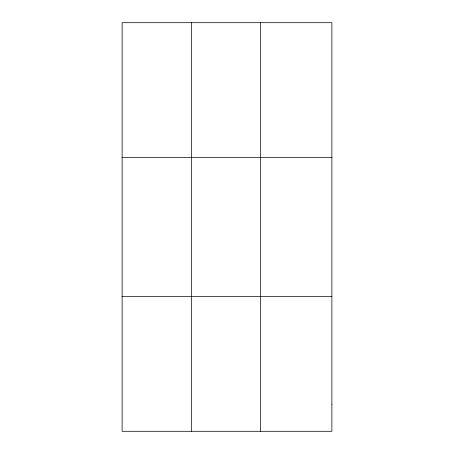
<?xml version="1.0" encoding="UTF-8"?>
<svg xmlns="http://www.w3.org/2000/svg" width="454" height="454" viewBox="0 0 454 454"><rect width="100%" height="100%" fill="white"/><g stroke="black" fill="none" stroke-linecap="round" stroke-linejoin="round"><path stroke-width="0.68" d="M191.338 431.3L191.338 22.7M260.562 431.3L260.562 22.7M122.12 157.538L331.88 157.538M122.12 296.462L331.88 296.462M331.88 404.332L331.88 431.3L122.12 431.3L122.12 22.7L331.88 22.7L331.88 404.332"/></g></svg>
